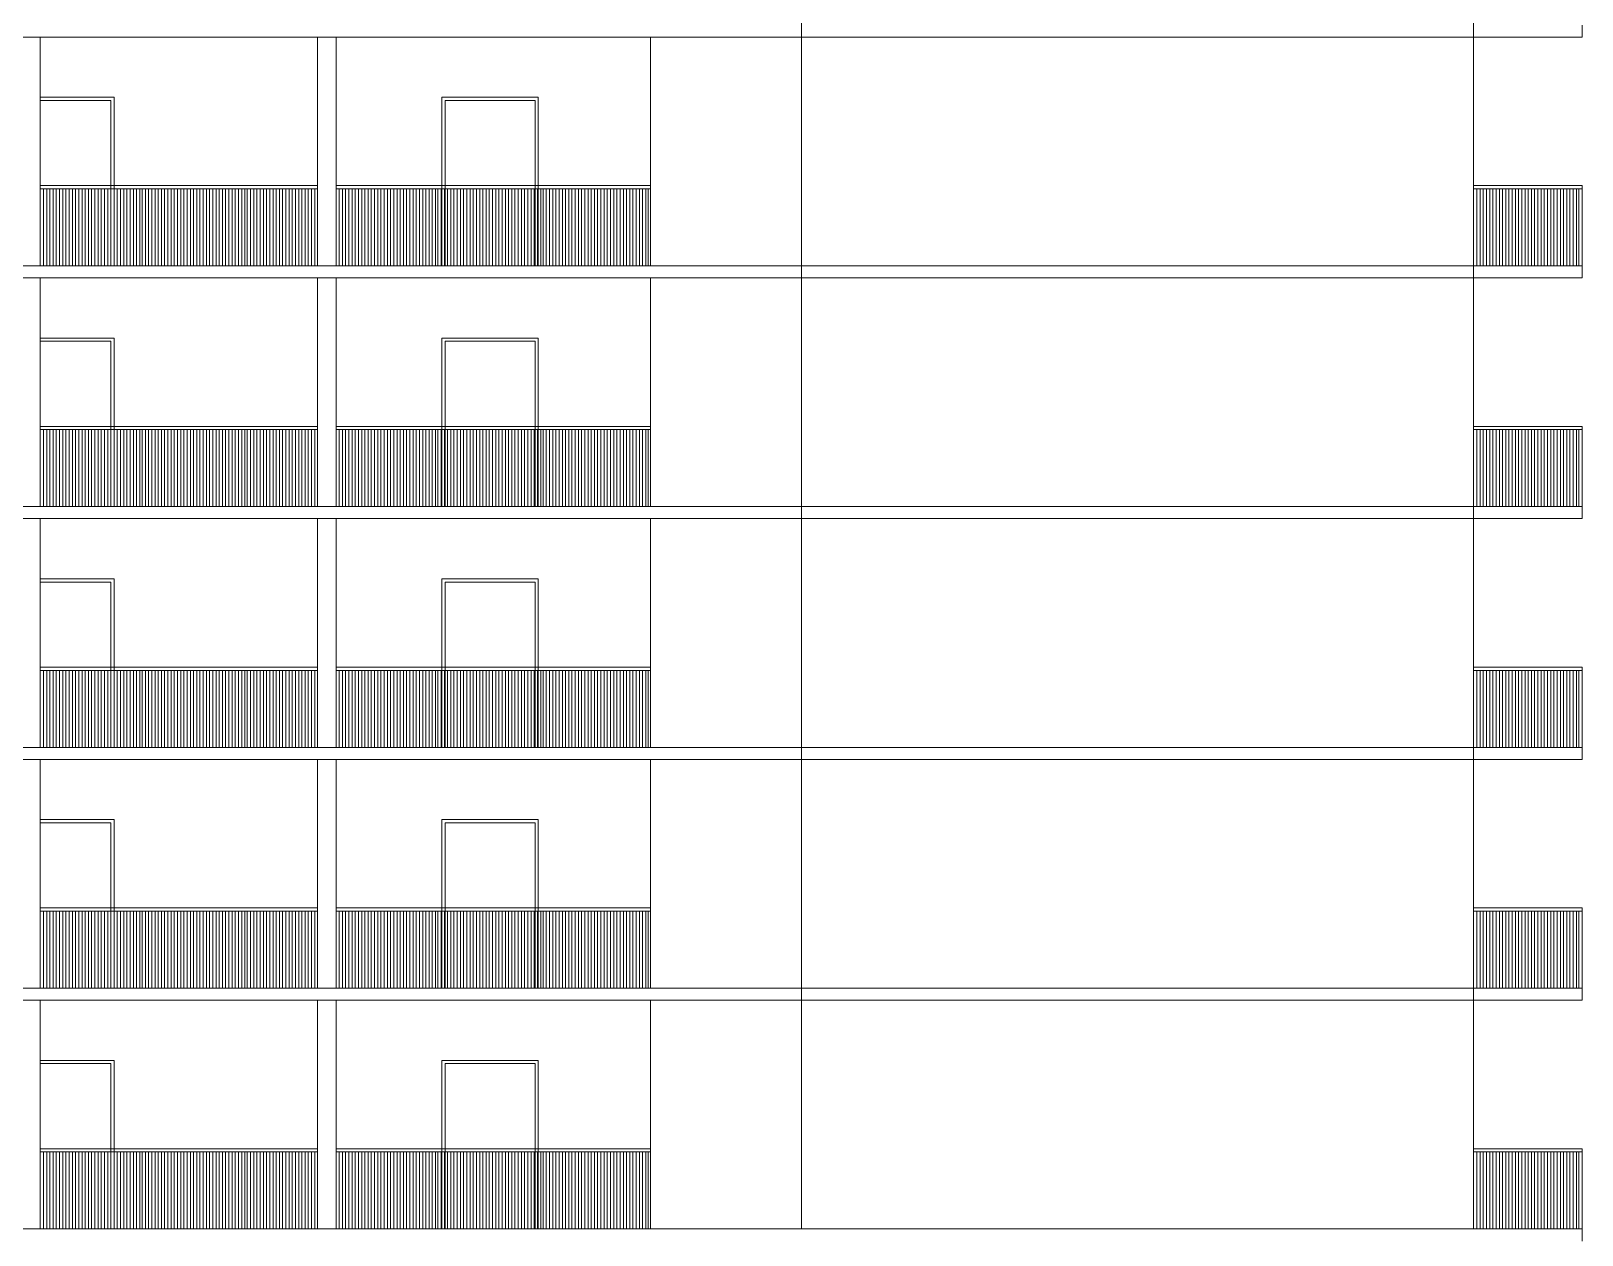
# Model space of a CAD drawing. Header units: inches. Extents: x 1090 to 1325, y 2 to 154.
# Drawn here: x 1113.91 to 1133.24, y 22.9 to 37.9 of the extents above; entities that cross this region are included whole.
import ezdxf

# ---------------------------------------------------------------- set-up
doc = ezdxf.new("R2010")
doc.units = ezdxf.units.IN
doc.header["$MEASUREMENT"] = 0
doc.layers.add('elev 1', color=252, linetype='Continuous', lineweight=9)

msp = doc.modelspace()

# ---------------------------------------------------------------- linework, layer by layer
at = {"layer": 'elev 1'}
for p, q in [((1123.513, 22.971), (1123.513, 62.971)), ((1131.888, 22.971), (1131.888, 62.971)), ((1114.028, 37.821), (1114.028, 34.971)), ((1117.483, 37.821), (1117.483, 34.971)), ((1117.713, 37.821), (1117.713, 34.971)), ((1121.633, 37.821), (1121.633, 34.971)), ((1114.028, 35.971), (1117.483, 35.971)), ((1117.713, 35.971), (1121.633, 35.971)), ((1114.028, 35.931), (1117.483, 35.931)), ((1114.028, 34.971), (1114.028, 35.931)), ((1114.068, 34.971), (1114.068, 35.931)), ((1114.108, 34.971), (1114.108, 35.931)), ((1114.148, 34.971), (1114.148, 35.931)), ((1114.188, 34.971), (1114.188, 35.931)), ((1114.228, 34.971), (1114.228, 35.931)), ((1114.268, 34.971), (1114.268, 35.931)), ((1114.308, 34.971), (1114.308, 35.931)), ((1114.348, 34.971), (1114.348, 35.931)), ((1114.388, 34.971), (1114.388, 35.931)), ((1114.428, 34.971), (1114.428, 35.931)), ((1114.468, 34.971), (1114.468, 35.931)), ((1114.508, 34.971), (1114.508, 35.931)), ((1114.548, 34.971), (1114.548, 35.931)), ((1114.588, 34.971), (1114.588, 35.931)), ((1114.628, 34.971), (1114.628, 35.931)), ((1114.668, 34.971), (1114.668, 35.931)), ((1114.708, 34.971), (1114.708, 35.931)), ((1114.748, 34.971), (1114.748, 35.931)), ((1114.788, 34.971), (1114.788, 35.931)), ((1114.828, 34.971), (1114.828, 35.931)), ((1114.868, 34.971), (1114.868, 35.931)), ((1114.908, 34.971), (1114.908, 35.931)), ((1114.948, 34.971), (1114.948, 35.931)), ((1114.988, 34.971), (1114.988, 35.931)), ((1115.028, 34.971), (1115.028, 35.931)), ((1115.068, 34.971), (1115.068, 35.931)), ((1115.108, 34.971), (1115.108, 35.931)), ((1115.148, 34.971), (1115.148, 35.931)), ((1115.188, 34.971), (1115.188, 35.931)), ((1115.228, 34.971), (1115.228, 35.931)), ((1115.268, 34.971), (1115.268, 35.931)), ((1115.298, 34.971), (1115.298, 35.931)), ((1115.338, 34.971), (1115.338, 35.931)), ((1115.378, 34.971), (1115.378, 35.931)), ((1115.418, 34.971), (1115.418, 35.931)), ((1115.458, 34.971), (1115.458, 35.931)), ((1115.498, 34.971), (1115.498, 35.931)), ((1115.538, 34.971), (1115.538, 35.931)), ((1115.578, 34.971), (1115.578, 35.931)), ((1115.618, 34.971), (1115.618, 35.931)), ((1115.658, 34.971), (1115.658, 35.931)), ((1115.698, 34.971), (1115.698, 35.931)), ((1115.738, 34.971), (1115.738, 35.931)), ((1115.778, 34.971), (1115.778, 35.931)), ((1115.818, 34.971), (1115.818, 35.931)), ((1115.858, 34.971), (1115.858, 35.931)), ((1115.898, 34.971), (1115.898, 35.931)), ((1115.938, 34.971), (1115.938, 35.931)), ((1115.978, 34.971), (1115.978, 35.931)), ((1116.018, 34.971), (1116.018, 35.931)), ((1116.058, 34.971), (1116.058, 35.931)), ((1116.098, 34.971), (1116.098, 35.931)), ((1116.138, 34.971), (1116.138, 35.931)), ((1116.178, 34.971), (1116.178, 35.931)), ((1116.218, 34.971), (1116.218, 35.931)), ((1116.258, 34.971), (1116.258, 35.931)), ((1116.298, 34.971), (1116.298, 35.931)), ((1116.338, 34.971), (1116.338, 35.931)), ((1116.378, 34.971), (1116.378, 35.931)), ((1116.418, 34.971), (1116.418, 35.931)), ((1116.458, 34.971), (1116.458, 35.931)), ((1116.498, 34.971), (1116.498, 35.931)), ((1116.538, 34.971), (1116.538, 35.931)), ((1116.578, 34.971), (1116.578, 35.931)), ((1116.608, 34.971), (1116.608, 35.931)), ((1116.648, 34.971), (1116.648, 35.931)), ((1116.688, 34.971), (1116.688, 35.931)), ((1116.728, 34.971), (1116.728, 35.931)), ((1116.768, 34.971), (1116.768, 35.931)), ((1116.808, 34.971), (1116.808, 35.931)), ((1116.848, 34.971), (1116.848, 35.931)), ((1116.888, 34.971), (1116.888, 35.931)), ((1116.928, 34.971), (1116.928, 35.931)), ((1116.968, 34.971), (1116.968, 35.931)), ((1117.008, 34.971), (1117.008, 35.931)), ((1117.048, 34.971), (1117.048, 35.931)), ((1117.088, 34.971), (1117.088, 35.931)), ((1117.128, 34.971), (1117.128, 35.931)), ((1117.168, 34.971), (1117.168, 35.931)), ((1117.208, 34.971), (1117.208, 35.931)), ((1117.248, 34.971), (1117.248, 35.931)), ((1117.288, 34.971), (1117.288, 35.931)), ((1117.328, 34.971), (1117.328, 35.931)), ((1117.368, 34.971), (1117.368, 35.931)), ((1117.408, 34.971), (1117.408, 35.931)), ((1117.448, 34.971), (1117.448, 35.931)), ((1117.713, 35.931), (1121.633, 35.931)), ((1117.713, 34.971), (1117.713, 35.931)), ((1117.753, 34.971), (1117.753, 35.931)), ((1117.793, 34.971), (1117.793, 35.931)), ((1117.833, 34.971), (1117.833, 35.931)), ((1117.873, 34.971), (1117.873, 35.931)), ((1117.913, 34.971), (1117.913, 35.931)), ((1117.953, 34.971), (1117.953, 35.931)), ((1117.993, 34.971), (1117.993, 35.931)), ((1118.033, 34.971), (1118.033, 35.931)), ((1118.073, 34.971), (1118.073, 35.931)), ((1118.113, 34.971), (1118.113, 35.931)), ((1118.153, 34.971), (1118.153, 35.931)), ((1118.193, 34.971), (1118.193, 35.931)), ((1118.233, 34.971), (1118.233, 35.931)), ((1118.273, 34.971), (1118.273, 35.931)), ((1118.313, 34.971), (1118.313, 35.931)), ((1118.353, 34.971), (1118.353, 35.931)), ((1118.393, 34.971), (1118.393, 35.931)), ((1118.433, 34.971), (1118.433, 35.931)), ((1118.473, 34.971), (1118.473, 35.931)), ((1118.513, 34.971), (1118.513, 35.931)), ((1118.553, 34.971), (1118.553, 35.931)), ((1118.593, 34.971), (1118.593, 35.931)), ((1118.633, 34.971), (1118.633, 35.931)), ((1118.673, 34.971), (1118.673, 35.931)), ((1118.713, 34.971), (1118.713, 35.931)), ((1118.753, 34.971), (1118.753, 35.931)), ((1118.793, 34.971), (1118.793, 35.931)), ((1118.833, 34.971), (1118.833, 35.931)), ((1118.873, 34.971), (1118.873, 35.931)), ((1118.913, 34.971), (1118.913, 35.931)), ((1118.953, 34.971), (1118.953, 35.931)), ((1118.983, 34.971), (1118.983, 35.931)), ((1119.023, 34.971), (1119.023, 35.931)), ((1119.063, 34.971), (1119.063, 35.931)), ((1119.103, 34.971), (1119.103, 35.931)), ((1119.143, 34.971), (1119.143, 35.931)), ((1119.183, 34.971), (1119.183, 35.931)), ((1119.223, 34.971), (1119.223, 35.931)), ((1119.263, 34.971), (1119.263, 35.931)), ((1119.303, 34.971), (1119.303, 35.931)), ((1119.343, 34.971), (1119.343, 35.931)), ((1119.383, 34.971), (1119.383, 35.931)), ((1119.423, 34.971), (1119.423, 35.931)), ((1119.463, 34.971), (1119.463, 35.931)), ((1119.503, 34.971), (1119.503, 35.931)), ((1119.543, 34.971), (1119.543, 35.931)), ((1119.583, 34.971), (1119.583, 35.931)), ((1119.623, 34.971), (1119.623, 35.931)), ((1119.663, 34.971), (1119.663, 35.931)), ((1119.703, 34.971), (1119.703, 35.931)), ((1119.743, 34.971), (1119.743, 35.931)), ((1119.783, 34.971), (1119.783, 35.931)), ((1119.823, 34.971), (1119.823, 35.931)), ((1119.863, 34.971), (1119.863, 35.931)), ((1119.903, 34.971), (1119.903, 35.931)), ((1119.943, 34.971), (1119.943, 35.931)), ((1119.983, 34.971), (1119.983, 35.931)), ((1120.023, 34.971), (1120.023, 35.931)), ((1120.063, 34.971), (1120.063, 35.931)), ((1120.103, 34.971), (1120.103, 35.931)), ((1120.143, 34.971), (1120.143, 35.931)), ((1120.183, 34.971), (1120.183, 35.931)), ((1120.223, 34.971), (1120.223, 35.931)), ((1120.263, 34.971), (1120.263, 35.931)), ((1120.293, 34.971), (1120.293, 35.931)), ((1120.333, 34.971), (1120.333, 35.931)), ((1120.373, 34.971), (1120.373, 35.931)), ((1120.413, 34.971), (1120.413, 35.931)), ((1120.453, 34.971), (1120.453, 35.931)), ((1120.493, 34.971), (1120.493, 35.931)), ((1120.533, 34.971), (1120.533, 35.931)), ((1120.573, 34.971), (1120.573, 35.931)), ((1120.613, 34.971), (1120.613, 35.931)), ((1120.653, 34.971), (1120.653, 35.931)), ((1120.693, 34.971), (1120.693, 35.931)), ((1120.733, 34.971), (1120.733, 35.931)), ((1120.773, 34.971), (1120.773, 35.931)), ((1120.813, 34.971), (1120.813, 35.931)), ((1120.853, 34.971), (1120.853, 35.931)), ((1120.893, 34.971), (1120.893, 35.931)), ((1120.933, 34.971), (1120.933, 35.931)), ((1120.973, 34.971), (1120.973, 35.931)), ((1121.013, 34.971), (1121.013, 35.931)), ((1121.053, 34.971), (1121.053, 35.931)), ((1121.093, 34.971), (1121.093, 35.931)), ((1121.133, 34.971), (1121.133, 35.931)), ((1121.173, 34.971), (1121.173, 35.931)), ((1121.213, 34.971), (1121.213, 35.931)), ((1121.253, 34.971), (1121.253, 35.931)), ((1121.293, 34.971), (1121.293, 35.931)), ((1121.333, 34.971), (1121.333, 35.931)), ((1121.373, 34.971), (1121.373, 35.931)), ((1121.413, 34.971), (1121.413, 35.931)), ((1121.453, 34.971), (1121.453, 35.931)), ((1121.493, 34.971), (1121.493, 35.931)), ((1121.533, 34.971), (1121.533, 35.931)), ((1121.573, 34.971), (1121.573, 35.931)), ((1121.603, 34.971), (1121.603, 35.931)), ((1133.238, 35.931), (1131.888, 35.931)), ((1131.928, 34.971), (1131.928, 35.931)), ((1131.968, 34.971), (1131.968, 35.931)), ((1132.008, 34.971), (1132.008, 35.931)), ((1132.048, 34.971), (1132.048, 35.931)), ((1132.088, 34.971), (1132.088, 35.931)), ((1132.128, 34.971), (1132.128, 35.931)), ((1132.168, 34.971), (1132.168, 35.931)), ((1132.208, 34.971), (1132.208, 35.931)), ((1132.248, 34.971), (1132.248, 35.931)), ((1132.288, 34.971), (1132.288, 35.931)), ((1132.328, 34.971), (1132.328, 35.931)), ((1132.368, 34.971), (1132.368, 35.931)), ((1132.408, 34.971), (1132.408, 35.931)), ((1132.448, 34.971), (1132.448, 35.931)), ((1132.488, 34.971), (1132.488, 35.931)), ((1132.528, 34.971), (1132.528, 35.931)), ((1132.568, 34.971), (1132.568, 35.931)), ((1132.608, 34.971), (1132.608, 35.931)), ((1132.648, 34.971), (1132.648, 35.931)), ((1132.688, 34.971), (1132.688, 35.931)), ((1132.728, 34.971), (1132.728, 35.931)), ((1132.768, 34.971), (1132.768, 35.931)), ((1132.808, 34.971), (1132.808, 35.931)), ((1132.848, 34.971), (1132.848, 35.931)), ((1132.888, 34.971), (1132.888, 35.931)), ((1132.928, 34.971), (1132.928, 35.931)), ((1132.968, 34.971), (1132.968, 35.931)), ((1133.008, 34.971), (1133.008, 35.931)), ((1133.048, 34.971), (1133.048, 35.931)), ((1133.088, 34.971), (1133.088, 35.931)), ((1133.128, 34.971), (1133.128, 35.931)), ((1133.168, 34.971), (1133.168, 35.931)), ((1133.198, 34.971), (1133.198, 35.931)), ((1099.853, 34.971), (1133.238, 34.971)), ((1114.028, 34.821), (1114.028, 31.971)), ((1117.483, 34.821), (1117.483, 31.971)), ((1117.713, 34.821), (1117.713, 31.971)), ((1121.633, 34.821), (1121.633, 31.971)), ((1114.028, 32.971), (1117.483, 32.971)), ((1114.028, 32.931), (1117.483, 32.931)), ((1114.028, 31.971), (1114.028, 32.931)), ((1114.068, 31.971), (1114.068, 32.931)), ((1114.108, 31.971), (1114.108, 32.931)), ((1114.148, 31.971), (1114.148, 32.931)), ((1114.188, 31.971), (1114.188, 32.931)), ((1114.228, 31.971), (1114.228, 32.931)), ((1114.268, 31.971), (1114.268, 32.931)), ((1114.308, 31.971), (1114.308, 32.931)), ((1114.348, 31.971), (1114.348, 32.931)), ((1114.388, 31.971), (1114.388, 32.931)), ((1114.428, 31.971), (1114.428, 32.931)), ((1114.468, 31.971), (1114.468, 32.931)), ((1114.508, 31.971), (1114.508, 32.931)), ((1114.548, 31.971), (1114.548, 32.931)), ((1114.588, 31.971), (1114.588, 32.931)), ((1114.628, 31.971), (1114.628, 32.931)), ((1114.668, 31.971), (1114.668, 32.931)), ((1114.708, 31.971), (1114.708, 32.931)), ((1114.748, 31.971), (1114.748, 32.931)), ((1114.788, 31.971), (1114.788, 32.931)), ((1114.828, 31.971), (1114.828, 32.931)), ((1114.868, 31.971), (1114.868, 32.931)), ((1114.908, 31.971), (1114.908, 32.931)), ((1114.948, 31.971), (1114.948, 32.931)), ((1114.988, 31.971), (1114.988, 32.931)), ((1115.028, 31.971), (1115.028, 32.931)), ((1115.068, 31.971), (1115.068, 32.931)), ((1115.108, 31.971), (1115.108, 32.931)), ((1115.148, 31.971), (1115.148, 32.931)), ((1115.188, 31.971), (1115.188, 32.931)), ((1115.228, 31.971), (1115.228, 32.931)), ((1115.268, 31.971), (1115.268, 32.931)), ((1115.298, 31.971), (1115.298, 32.931)), ((1115.338, 31.971), (1115.338, 32.931)), ((1115.378, 31.971), (1115.378, 32.931)), ((1115.418, 31.971), (1115.418, 32.931)), ((1115.458, 31.971), (1115.458, 32.931)), ((1115.498, 31.971), (1115.498, 32.931)), ((1115.538, 31.971), (1115.538, 32.931)), ((1115.578, 31.971), (1115.578, 32.931)), ((1115.618, 31.971), (1115.618, 32.931)), ((1115.658, 31.971), (1115.658, 32.931)), ((1115.698, 31.971), (1115.698, 32.931)), ((1115.738, 31.971), (1115.738, 32.931)), ((1115.778, 31.971), (1115.778, 32.931)), ((1115.818, 31.971), (1115.818, 32.931)), ((1115.858, 31.971), (1115.858, 32.931)), ((1115.898, 31.971), (1115.898, 32.931)), ((1115.938, 31.971), (1115.938, 32.931)), ((1115.978, 31.971), (1115.978, 32.931)), ((1116.018, 31.971), (1116.018, 32.931)), ((1116.058, 31.971), (1116.058, 32.931)), ((1116.098, 31.971), (1116.098, 32.931)), ((1116.138, 31.971), (1116.138, 32.931)), ((1116.178, 31.971), (1116.178, 32.931)), ((1116.218, 31.971), (1116.218, 32.931)), ((1116.258, 31.971), (1116.258, 32.931)), ((1116.298, 31.971), (1116.298, 32.931)), ((1116.338, 31.971), (1116.338, 32.931)), ((1116.378, 31.971), (1116.378, 32.931)), ((1116.418, 31.971), (1116.418, 32.931)), ((1116.458, 31.971), (1116.458, 32.931)), ((1116.498, 31.971), (1116.498, 32.931)), ((1116.538, 31.971), (1116.538, 32.931)), ((1116.578, 31.971), (1116.578, 32.931)), ((1116.608, 31.971), (1116.608, 32.931)), ((1116.648, 31.971), (1116.648, 32.931)), ((1116.688, 31.971), (1116.688, 32.931)), ((1116.728, 31.971), (1116.728, 32.931)), ((1116.768, 31.971), (1116.768, 32.931)), ((1116.808, 31.971), (1116.808, 32.931)), ((1116.848, 31.971), (1116.848, 32.931)), ((1116.888, 31.971), (1116.888, 32.931)), ((1116.928, 31.971), (1116.928, 32.931)), ((1116.968, 31.971), (1116.968, 32.931)), ((1117.008, 31.971), (1117.008, 32.931)), ((1117.048, 31.971), (1117.048, 32.931)), ((1117.088, 31.971), (1117.088, 32.931)), ((1117.128, 31.971), (1117.128, 32.931)), ((1117.168, 31.971), (1117.168, 32.931)), ((1117.208, 31.971), (1117.208, 32.931)), ((1117.248, 31.971), (1117.248, 32.931)), ((1117.288, 31.971), (1117.288, 32.931)), ((1117.328, 31.971), (1117.328, 32.931)), ((1117.368, 31.971), (1117.368, 32.931)), ((1117.408, 31.971), (1117.408, 32.931)), ((1117.448, 31.971), (1117.448, 32.931)), ((1117.713, 32.971), (1121.633, 32.971)), ((1117.713, 32.931), (1121.633, 32.931)), ((1117.713, 31.971), (1117.713, 32.931)), ((1117.753, 31.971), (1117.753, 32.931)), ((1117.793, 31.971), (1117.793, 32.931)), ((1117.833, 31.971), (1117.833, 32.931)), ((1117.873, 31.971), (1117.873, 32.931)), ((1117.913, 31.971), (1117.913, 32.931)), ((1117.953, 31.971), (1117.953, 32.931)), ((1117.993, 31.971), (1117.993, 32.931)), ((1118.033, 31.971), (1118.033, 32.931)), ((1118.073, 31.971), (1118.073, 32.931)), ((1118.113, 31.971), (1118.113, 32.931)), ((1118.153, 31.971), (1118.153, 32.931)), ((1118.193, 31.971), (1118.193, 32.931)), ((1118.233, 31.971), (1118.233, 32.931)), ((1118.273, 31.971), (1118.273, 32.931)), ((1118.313, 31.971), (1118.313, 32.931)), ((1118.353, 31.971), (1118.353, 32.931)), ((1118.393, 31.971), (1118.393, 32.931)), ((1118.433, 31.971), (1118.433, 32.931)), ((1118.473, 31.971), (1118.473, 32.931)), ((1118.513, 31.971), (1118.513, 32.931)), ((1118.553, 31.971), (1118.553, 32.931)), ((1118.593, 31.971), (1118.593, 32.931)), ((1118.633, 31.971), (1118.633, 32.931)), ((1118.673, 31.971), (1118.673, 32.931)), ((1118.713, 31.971), (1118.713, 32.931)), ((1118.753, 31.971), (1118.753, 32.931)), ((1118.793, 31.971), (1118.793, 32.931)), ((1118.833, 31.971), (1118.833, 32.931)), ((1118.873, 31.971), (1118.873, 32.931)), ((1118.913, 31.971), (1118.913, 32.931)), ((1118.953, 31.971), (1118.953, 32.931)), ((1118.983, 31.971), (1118.983, 32.931)), ((1119.023, 31.971), (1119.023, 32.931)), ((1119.063, 31.971), (1119.063, 32.931)), ((1119.103, 31.971), (1119.103, 32.931)), ((1119.143, 31.971), (1119.143, 32.931)), ((1119.183, 31.971), (1119.183, 32.931)), ((1119.223, 31.971), (1119.223, 32.931)), ((1119.263, 31.971), (1119.263, 32.931)), ((1119.303, 31.971), (1119.303, 32.931)), ((1119.343, 31.971), (1119.343, 32.931)), ((1119.383, 31.971), (1119.383, 32.931)), ((1119.423, 31.971), (1119.423, 32.931)), ((1119.463, 31.971), (1119.463, 32.931)), ((1119.503, 31.971), (1119.503, 32.931)), ((1119.543, 31.971), (1119.543, 32.931)), ((1119.583, 31.971), (1119.583, 32.931)), ((1119.623, 31.971), (1119.623, 32.931)), ((1119.663, 31.971), (1119.663, 32.931)), ((1119.703, 31.971), (1119.703, 32.931)), ((1119.743, 31.971), (1119.743, 32.931)), ((1119.783, 31.971), (1119.783, 32.931)), ((1119.823, 31.971), (1119.823, 32.931)), ((1119.863, 31.971), (1119.863, 32.931)), ((1119.903, 31.971), (1119.903, 32.931)), ((1119.943, 31.971), (1119.943, 32.931)), ((1119.983, 31.971), (1119.983, 32.931)), ((1120.023, 31.971), (1120.023, 32.931)), ((1120.063, 31.971), (1120.063, 32.931)), ((1120.103, 31.971), (1120.103, 32.931)), ((1120.143, 31.971), (1120.143, 32.931)), ((1120.183, 31.971), (1120.183, 32.931)), ((1120.223, 31.971), (1120.223, 32.931)), ((1120.263, 31.971), (1120.263, 32.931)), ((1120.293, 31.971), (1120.293, 32.931)), ((1120.333, 31.971), (1120.333, 32.931)), ((1120.373, 31.971), (1120.373, 32.931)), ((1120.413, 31.971), (1120.413, 32.931)), ((1120.453, 31.971), (1120.453, 32.931)), ((1120.493, 31.971), (1120.493, 32.931)), ((1120.533, 31.971), (1120.533, 32.931)), ((1120.573, 31.971), (1120.573, 32.931)), ((1120.613, 31.971), (1120.613, 32.931)), ((1120.653, 31.971), (1120.653, 32.931)), ((1120.693, 31.971), (1120.693, 32.931)), ((1120.733, 31.971), (1120.733, 32.931)), ((1120.773, 31.971), (1120.773, 32.931)), ((1120.813, 31.971), (1120.813, 32.931)), ((1120.853, 31.971), (1120.853, 32.931)), ((1120.893, 31.971), (1120.893, 32.931)), ((1120.933, 31.971), (1120.933, 32.931)), ((1120.973, 31.971), (1120.973, 32.931)), ((1121.013, 31.971), (1121.013, 32.931)), ((1121.053, 31.971), (1121.053, 32.931)), ((1121.093, 31.971), (1121.093, 32.931)), ((1121.133, 31.971), (1121.133, 32.931)), ((1121.173, 31.971), (1121.173, 32.931)), ((1121.213, 31.971), (1121.213, 32.931)), ((1121.253, 31.971), (1121.253, 32.931)), ((1121.293, 31.971), (1121.293, 32.931)), ((1121.333, 31.971), (1121.333, 32.931)), ((1121.373, 31.971), (1121.373, 32.931)), ((1121.413, 31.971), (1121.413, 32.931)), ((1121.453, 31.971), (1121.453, 32.931)), ((1121.493, 31.971), (1121.493, 32.931)), ((1121.533, 31.971), (1121.533, 32.931)), ((1121.573, 31.971), (1121.573, 32.931)), ((1121.603, 31.971), (1121.603, 32.931)), ((1133.238, 32.931), (1131.888, 32.931)), ((1131.928, 31.971), (1131.928, 32.931)), ((1131.968, 31.971), (1131.968, 32.931)), ((1132.008, 31.971), (1132.008, 32.931)), ((1132.048, 31.971), (1132.048, 32.931)), ((1132.088, 31.971), (1132.088, 32.931)), ((1132.128, 31.971), (1132.128, 32.931)), ((1132.168, 31.971), (1132.168, 32.931)), ((1132.208, 31.971), (1132.208, 32.931)), ((1132.248, 31.971), (1132.248, 32.931)), ((1132.288, 31.971), (1132.288, 32.931)), ((1132.328, 31.971), (1132.328, 32.931)), ((1132.368, 31.971), (1132.368, 32.931)), ((1132.408, 31.971), (1132.408, 32.931)), ((1132.448, 31.971), (1132.448, 32.931)), ((1132.488, 31.971), (1132.488, 32.931)), ((1132.528, 31.971), (1132.528, 32.931)), ((1132.568, 31.971), (1132.568, 32.931)), ((1132.608, 31.971), (1132.608, 32.931)), ((1132.648, 31.971), (1132.648, 32.931)), ((1132.688, 31.971), (1132.688, 32.931)), ((1132.728, 31.971), (1132.728, 32.931)), ((1132.768, 31.971), (1132.768, 32.931)), ((1132.808, 31.971), (1132.808, 32.931)), ((1132.848, 31.971), (1132.848, 32.931)), ((1132.888, 31.971), (1132.888, 32.931)), ((1132.928, 31.971), (1132.928, 32.931)), ((1132.968, 31.971), (1132.968, 32.931)), ((1133.008, 31.971), (1133.008, 32.931)), ((1133.048, 31.971), (1133.048, 32.931)), ((1133.088, 31.971), (1133.088, 32.931)), ((1133.128, 31.971), (1133.128, 32.931)), ((1133.168, 31.971), (1133.168, 32.931)), ((1133.198, 31.971), (1133.198, 32.931)), ((1099.853, 31.971), (1133.238, 31.971)), ((1114.028, 31.821), (1114.028, 28.971)), ((1117.483, 31.821), (1117.483, 28.971)), ((1117.713, 31.821), (1117.713, 28.971)), ((1121.633, 31.821), (1121.633, 28.971)), ((1114.028, 29.971), (1117.483, 29.971)), ((1117.713, 29.971), (1121.633, 29.971)), ((1114.028, 29.931), (1117.483, 29.931)), ((1114.028, 28.971), (1114.028, 29.931)), ((1114.068, 28.971), (1114.068, 29.931)), ((1114.108, 28.971), (1114.108, 29.931)), ((1114.148, 28.971), (1114.148, 29.931)), ((1114.188, 28.971), (1114.188, 29.931)), ((1114.228, 28.971), (1114.228, 29.931)), ((1114.268, 28.971), (1114.268, 29.931)), ((1114.308, 28.971), (1114.308, 29.931)), ((1114.348, 28.971), (1114.348, 29.931)), ((1114.388, 28.971), (1114.388, 29.931)), ((1114.428, 28.971), (1114.428, 29.931)), ((1114.468, 28.971), (1114.468, 29.931)), ((1114.508, 28.971), (1114.508, 29.931)), ((1114.548, 28.971), (1114.548, 29.931)), ((1114.588, 28.971), (1114.588, 29.931)), ((1114.628, 28.971), (1114.628, 29.931)), ((1114.668, 28.971), (1114.668, 29.931)), ((1114.708, 28.971), (1114.708, 29.931)), ((1114.748, 28.971), (1114.748, 29.931)), ((1114.788, 28.971), (1114.788, 29.931)), ((1114.828, 28.971), (1114.828, 29.931)), ((1114.868, 28.971), (1114.868, 29.931)), ((1114.908, 28.971), (1114.908, 29.931)), ((1114.948, 28.971), (1114.948, 29.931)), ((1114.988, 28.971), (1114.988, 29.931)), ((1115.028, 28.971), (1115.028, 29.931)), ((1115.068, 28.971), (1115.068, 29.931)), ((1115.108, 28.971), (1115.108, 29.931)), ((1115.148, 28.971), (1115.148, 29.931)), ((1115.188, 28.971), (1115.188, 29.931)), ((1115.228, 28.971), (1115.228, 29.931)), ((1115.268, 28.971), (1115.268, 29.931)), ((1115.298, 28.971), (1115.298, 29.931)), ((1115.338, 28.971), (1115.338, 29.931)), ((1115.378, 28.971), (1115.378, 29.931)), ((1115.418, 28.971), (1115.418, 29.931)), ((1115.458, 28.971), (1115.458, 29.931)), ((1115.498, 28.971), (1115.498, 29.931)), ((1115.538, 28.971), (1115.538, 29.931)), ((1115.578, 28.971), (1115.578, 29.931)), ((1115.618, 28.971), (1115.618, 29.931)), ((1115.658, 28.971), (1115.658, 29.931)), ((1115.698, 28.971), (1115.698, 29.931)), ((1115.738, 28.971), (1115.738, 29.931)), ((1115.778, 28.971), (1115.778, 29.931)), ((1115.818, 28.971), (1115.818, 29.931)), ((1115.858, 28.971), (1115.858, 29.931)), ((1115.898, 28.971), (1115.898, 29.931)), ((1115.938, 28.971), (1115.938, 29.931)), ((1115.978, 28.971), (1115.978, 29.931)), ((1116.018, 28.971), (1116.018, 29.931)), ((1116.058, 28.971), (1116.058, 29.931)), ((1116.098, 28.971), (1116.098, 29.931)), ((1116.138, 28.971), (1116.138, 29.931)), ((1116.178, 28.971), (1116.178, 29.931)), ((1116.218, 28.971), (1116.218, 29.931)), ((1116.258, 28.971), (1116.258, 29.931)), ((1116.298, 28.971), (1116.298, 29.931)), ((1116.338, 28.971), (1116.338, 29.931)), ((1116.378, 28.971), (1116.378, 29.931)), ((1116.418, 28.971), (1116.418, 29.931)), ((1116.458, 28.971), (1116.458, 29.931)), ((1116.498, 28.971), (1116.498, 29.931)), ((1116.538, 28.971), (1116.538, 29.931)), ((1116.578, 28.971), (1116.578, 29.931)), ((1116.608, 28.971), (1116.608, 29.931)), ((1116.648, 28.971), (1116.648, 29.931)), ((1116.688, 28.971), (1116.688, 29.931)), ((1116.728, 28.971), (1116.728, 29.931)), ((1116.768, 28.971), (1116.768, 29.931)), ((1116.808, 28.971), (1116.808, 29.931)), ((1116.848, 28.971), (1116.848, 29.931)), ((1116.888, 28.971), (1116.888, 29.931)), ((1116.928, 28.971), (1116.928, 29.931)), ((1116.968, 28.971), (1116.968, 29.931)), ((1117.008, 28.971), (1117.008, 29.931)), ((1117.048, 28.971), (1117.048, 29.931)), ((1117.088, 28.971), (1117.088, 29.931)), ((1117.128, 28.971), (1117.128, 29.931)), ((1117.168, 28.971), (1117.168, 29.931)), ((1117.208, 28.971), (1117.208, 29.931)), ((1117.248, 28.971), (1117.248, 29.931)), ((1117.288, 28.971), (1117.288, 29.931)), ((1117.328, 28.971), (1117.328, 29.931)), ((1117.368, 28.971), (1117.368, 29.931)), ((1117.408, 28.971), (1117.408, 29.931)), ((1117.448, 28.971), (1117.448, 29.931)), ((1117.713, 29.931), (1121.633, 29.931)), ((1117.713, 28.971), (1117.713, 29.931)), ((1117.753, 28.971), (1117.753, 29.931)), ((1117.793, 28.971), (1117.793, 29.931)), ((1117.833, 28.971), (1117.833, 29.931)), ((1117.873, 28.971), (1117.873, 29.931)), ((1117.913, 28.971), (1117.913, 29.931)), ((1117.953, 28.971), (1117.953, 29.931)), ((1117.993, 28.971), (1117.993, 29.931)), ((1118.033, 28.971), (1118.033, 29.931)), ((1118.073, 28.971), (1118.073, 29.931)), ((1118.113, 28.971), (1118.113, 29.931)), ((1118.153, 28.971), (1118.153, 29.931)), ((1118.193, 28.971), (1118.193, 29.931)), ((1118.233, 28.971), (1118.233, 29.931)), ((1118.273, 28.971), (1118.273, 29.931)), ((1118.313, 28.971), (1118.313, 29.931)), ((1118.353, 28.971), (1118.353, 29.931)), ((1118.393, 28.971), (1118.393, 29.931)), ((1118.433, 28.971), (1118.433, 29.931)), ((1118.473, 28.971), (1118.473, 29.931)), ((1118.513, 28.971), (1118.513, 29.931)), ((1118.553, 28.971), (1118.553, 29.931)), ((1118.593, 28.971), (1118.593, 29.931)), ((1118.633, 28.971), (1118.633, 29.931)), ((1118.673, 28.971), (1118.673, 29.931)), ((1118.713, 28.971), (1118.713, 29.931)), ((1118.753, 28.971), (1118.753, 29.931)), ((1118.793, 28.971), (1118.793, 29.931)), ((1118.833, 28.971), (1118.833, 29.931)), ((1118.873, 28.971), (1118.873, 29.931)), ((1118.913, 28.971), (1118.913, 29.931)), ((1118.953, 28.971), (1118.953, 29.931)), ((1118.983, 28.971), (1118.983, 29.931)), ((1119.023, 28.971), (1119.023, 29.931)), ((1119.063, 28.971), (1119.063, 29.931)), ((1119.103, 28.971), (1119.103, 29.931)), ((1119.143, 28.971), (1119.143, 29.931)), ((1119.183, 28.971), (1119.183, 29.931)), ((1119.223, 28.971), (1119.223, 29.931)), ((1119.263, 28.971), (1119.263, 29.931)), ((1119.303, 28.971), (1119.303, 29.931)), ((1119.343, 28.971), (1119.343, 29.931)), ((1119.383, 28.971), (1119.383, 29.931)), ((1119.423, 28.971), (1119.423, 29.931)), ((1119.463, 28.971), (1119.463, 29.931)), ((1119.503, 28.971), (1119.503, 29.931)), ((1119.543, 28.971), (1119.543, 29.931)), ((1119.583, 28.971), (1119.583, 29.931)), ((1119.623, 28.971), (1119.623, 29.931)), ((1119.663, 28.971), (1119.663, 29.931)), ((1119.703, 28.971), (1119.703, 29.931)), ((1119.743, 28.971), (1119.743, 29.931)), ((1119.783, 28.971), (1119.783, 29.931)), ((1119.823, 28.971), (1119.823, 29.931)), ((1119.863, 28.971), (1119.863, 29.931)), ((1119.903, 28.971), (1119.903, 29.931)), ((1119.943, 28.971), (1119.943, 29.931)), ((1119.983, 28.971), (1119.983, 29.931)), ((1120.023, 28.971), (1120.023, 29.931)), ((1120.063, 28.971), (1120.063, 29.931)), ((1120.103, 28.971), (1120.103, 29.931)), ((1120.143, 28.971), (1120.143, 29.931)), ((1120.183, 28.971), (1120.183, 29.931)), ((1120.223, 28.971), (1120.223, 29.931)), ((1120.263, 28.971), (1120.263, 29.931)), ((1120.293, 28.971), (1120.293, 29.931)), ((1120.333, 28.971), (1120.333, 29.931)), ((1120.373, 28.971), (1120.373, 29.931)), ((1120.413, 28.971), (1120.413, 29.931)), ((1120.453, 28.971), (1120.453, 29.931)), ((1120.493, 28.971), (1120.493, 29.931)), ((1120.533, 28.971), (1120.533, 29.931)), ((1120.573, 28.971), (1120.573, 29.931)), ((1120.613, 28.971), (1120.613, 29.931)), ((1120.653, 28.971), (1120.653, 29.931)), ((1120.693, 28.971), (1120.693, 29.931)), ((1120.733, 28.971), (1120.733, 29.931)), ((1120.773, 28.971), (1120.773, 29.931)), ((1120.813, 28.971), (1120.813, 29.931)), ((1120.853, 28.971), (1120.853, 29.931)), ((1120.893, 28.971), (1120.893, 29.931)), ((1120.933, 28.971), (1120.933, 29.931)), ((1120.973, 28.971), (1120.973, 29.931)), ((1121.013, 28.971), (1121.013, 29.931)), ((1121.053, 28.971), (1121.053, 29.931)), ((1121.093, 28.971), (1121.093, 29.931)), ((1121.133, 28.971), (1121.133, 29.931)), ((1121.173, 28.971), (1121.173, 29.931)), ((1121.213, 28.971), (1121.213, 29.931)), ((1121.253, 28.971), (1121.253, 29.931)), ((1121.293, 28.971), (1121.293, 29.931)), ((1121.333, 28.971), (1121.333, 29.931)), ((1121.373, 28.971), (1121.373, 29.931)), ((1121.413, 28.971), (1121.413, 29.931)), ((1121.453, 28.971), (1121.453, 29.931)), ((1121.493, 28.971), (1121.493, 29.931)), ((1121.533, 28.971), (1121.533, 29.931)), ((1121.573, 28.971), (1121.573, 29.931)), ((1121.603, 28.971), (1121.603, 29.931)), ((1133.238, 29.931), (1131.888, 29.931)), ((1131.928, 28.971), (1131.928, 29.931)), ((1131.968, 28.971), (1131.968, 29.931)), ((1132.008, 28.971), (1132.008, 29.931)), ((1132.048, 28.971), (1132.048, 29.931)), ((1132.088, 28.971), (1132.088, 29.931)), ((1132.128, 28.971), (1132.128, 29.931)), ((1132.168, 28.971), (1132.168, 29.931)), ((1132.208, 28.971), (1132.208, 29.931)), ((1132.248, 28.971), (1132.248, 29.931)), ((1132.288, 28.971), (1132.288, 29.931)), ((1132.328, 28.971), (1132.328, 29.931)), ((1132.368, 28.971), (1132.368, 29.931)), ((1132.408, 28.971), (1132.408, 29.931)), ((1132.448, 28.971), (1132.448, 29.931)), ((1132.488, 28.971), (1132.488, 29.931)), ((1132.528, 28.971), (1132.528, 29.931)), ((1132.568, 28.971), (1132.568, 29.931)), ((1132.608, 28.971), (1132.608, 29.931)), ((1132.648, 28.971), (1132.648, 29.931)), ((1132.688, 28.971), (1132.688, 29.931)), ((1132.728, 28.971), (1132.728, 29.931)), ((1132.768, 28.971), (1132.768, 29.931)), ((1132.808, 28.971), (1132.808, 29.931)), ((1132.848, 28.971), (1132.848, 29.931)), ((1132.888, 28.971), (1132.888, 29.931)), ((1132.928, 28.971), (1132.928, 29.931)), ((1132.968, 28.971), (1132.968, 29.931)), ((1133.008, 28.971), (1133.008, 29.931)), ((1133.048, 28.971), (1133.048, 29.931)), ((1133.088, 28.971), (1133.088, 29.931)), ((1133.128, 28.971), (1133.128, 29.931)), ((1133.168, 28.971), (1133.168, 29.931)), ((1133.198, 28.971), (1133.198, 29.931)), ((1099.853, 28.971), (1133.238, 28.971)), ((1114.028, 28.821), (1114.028, 25.971)), ((1117.483, 28.821), (1117.483, 25.971)), ((1117.713, 28.821), (1117.713, 25.971)), ((1121.633, 28.821), (1121.633, 25.971)), ((1114.028, 26.971), (1117.483, 26.971)), ((1114.028, 26.931), (1117.483, 26.931)), ((1114.028, 25.971), (1114.028, 26.931)), ((1114.068, 25.971), (1114.068, 26.931)), ((1114.108, 25.971), (1114.108, 26.931)), ((1114.148, 25.971), (1114.148, 26.931)), ((1114.188, 25.971), (1114.188, 26.931)), ((1114.228, 25.971), (1114.228, 26.931)), ((1114.268, 25.971), (1114.268, 26.931)), ((1114.308, 25.971), (1114.308, 26.931)), ((1114.348, 25.971), (1114.348, 26.931)), ((1114.388, 25.971), (1114.388, 26.931)), ((1114.428, 25.971), (1114.428, 26.931)), ((1114.468, 25.971), (1114.468, 26.931)), ((1114.508, 25.971), (1114.508, 26.931)), ((1114.548, 25.971), (1114.548, 26.931)), ((1114.588, 25.971), (1114.588, 26.931)), ((1114.628, 25.971), (1114.628, 26.931)), ((1114.668, 25.971), (1114.668, 26.931)), ((1114.708, 25.971), (1114.708, 26.931)), ((1114.748, 25.971), (1114.748, 26.931)), ((1114.788, 25.971), (1114.788, 26.931)), ((1114.828, 25.971), (1114.828, 26.931)), ((1114.868, 25.971), (1114.868, 26.931)), ((1114.908, 25.971), (1114.908, 26.931)), ((1114.948, 25.971), (1114.948, 26.931)), ((1114.988, 25.971), (1114.988, 26.931)), ((1115.028, 25.971), (1115.028, 26.931)), ((1115.068, 25.971), (1115.068, 26.931)), ((1115.108, 25.971), (1115.108, 26.931)), ((1115.148, 25.971), (1115.148, 26.931)), ((1115.188, 25.971), (1115.188, 26.931)), ((1115.228, 25.971), (1115.228, 26.931)), ((1115.268, 25.971), (1115.268, 26.931)), ((1115.298, 25.971), (1115.298, 26.931)), ((1115.338, 25.971), (1115.338, 26.931)), ((1115.378, 25.971), (1115.378, 26.931)), ((1115.418, 25.971), (1115.418, 26.931)), ((1115.458, 25.971), (1115.458, 26.931)), ((1115.498, 25.971), (1115.498, 26.931)), ((1115.538, 25.971), (1115.538, 26.931)), ((1115.578, 25.971), (1115.578, 26.931)), ((1115.618, 25.971), (1115.618, 26.931)), ((1115.658, 25.971), (1115.658, 26.931)), ((1115.698, 25.971), (1115.698, 26.931)), ((1115.738, 25.971), (1115.738, 26.931)), ((1115.778, 25.971), (1115.778, 26.931)), ((1115.818, 25.971), (1115.818, 26.931)), ((1115.858, 25.971), (1115.858, 26.931)), ((1115.898, 25.971), (1115.898, 26.931)), ((1115.938, 25.971), (1115.938, 26.931)), ((1115.978, 25.971), (1115.978, 26.931)), ((1116.018, 25.971), (1116.018, 26.931)), ((1116.058, 25.971), (1116.058, 26.931)), ((1116.098, 25.971), (1116.098, 26.931)), ((1116.138, 25.971), (1116.138, 26.931)), ((1116.178, 25.971), (1116.178, 26.931)), ((1116.218, 25.971), (1116.218, 26.931)), ((1116.258, 25.971), (1116.258, 26.931)), ((1116.298, 25.971), (1116.298, 26.931)), ((1116.338, 25.971), (1116.338, 26.931)), ((1116.378, 25.971), (1116.378, 26.931)), ((1116.418, 25.971), (1116.418, 26.931)), ((1116.458, 25.971), (1116.458, 26.931)), ((1116.498, 25.971), (1116.498, 26.931)), ((1116.538, 25.971), (1116.538, 26.931)), ((1116.578, 25.971), (1116.578, 26.931)), ((1116.608, 25.971), (1116.608, 26.931)), ((1116.648, 25.971), (1116.648, 26.931)), ((1116.688, 25.971), (1116.688, 26.931)), ((1116.728, 25.971), (1116.728, 26.931)), ((1116.768, 25.971), (1116.768, 26.931)), ((1116.808, 25.971), (1116.808, 26.931)), ((1116.848, 25.971), (1116.848, 26.931)), ((1116.888, 25.971), (1116.888, 26.931)), ((1116.928, 25.971), (1116.928, 26.931)), ((1116.968, 25.971), (1116.968, 26.931)), ((1117.008, 25.971), (1117.008, 26.931)), ((1117.048, 25.971), (1117.048, 26.931)), ((1117.088, 25.971), (1117.088, 26.931)), ((1117.128, 25.971), (1117.128, 26.931)), ((1117.168, 25.971), (1117.168, 26.931)), ((1117.208, 25.971), (1117.208, 26.931)), ((1117.248, 25.971), (1117.248, 26.931)), ((1117.288, 25.971), (1117.288, 26.931)), ((1117.328, 25.971), (1117.328, 26.931)), ((1117.368, 25.971), (1117.368, 26.931)), ((1117.408, 25.971), (1117.408, 26.931)), ((1117.448, 25.971), (1117.448, 26.931)), ((1117.713, 26.971), (1121.633, 26.971)), ((1117.713, 26.931), (1121.633, 26.931)), ((1117.713, 25.971), (1117.713, 26.931)), ((1117.753, 25.971), (1117.753, 26.931)), ((1117.793, 25.971), (1117.793, 26.931)), ((1117.833, 25.971), (1117.833, 26.931)), ((1117.873, 25.971), (1117.873, 26.931)), ((1117.913, 25.971), (1117.913, 26.931)), ((1117.953, 25.971), (1117.953, 26.931)), ((1117.993, 25.971), (1117.993, 26.931)), ((1118.033, 25.971), (1118.033, 26.931)), ((1118.073, 25.971), (1118.073, 26.931)), ((1118.113, 25.971), (1118.113, 26.931)), ((1118.153, 25.971), (1118.153, 26.931)), ((1118.193, 25.971), (1118.193, 26.931)), ((1118.233, 25.971), (1118.233, 26.931)), ((1118.273, 25.971), (1118.273, 26.931)), ((1118.313, 25.971), (1118.313, 26.931)), ((1118.353, 25.971), (1118.353, 26.931)), ((1118.393, 25.971), (1118.393, 26.931)), ((1118.433, 25.971), (1118.433, 26.931)), ((1118.473, 25.971), (1118.473, 26.931)), ((1118.513, 25.971), (1118.513, 26.931)), ((1118.553, 25.971), (1118.553, 26.931)), ((1118.593, 25.971), (1118.593, 26.931)), ((1118.633, 25.971), (1118.633, 26.931)), ((1118.673, 25.971), (1118.673, 26.931)), ((1118.713, 25.971), (1118.713, 26.931)), ((1118.753, 25.971), (1118.753, 26.931)), ((1118.793, 25.971), (1118.793, 26.931)), ((1118.833, 25.971), (1118.833, 26.931)), ((1118.873, 25.971), (1118.873, 26.931)), ((1118.913, 25.971), (1118.913, 26.931)), ((1118.953, 25.971), (1118.953, 26.931)), ((1118.983, 25.971), (1118.983, 26.931)), ((1119.023, 25.971), (1119.023, 26.931)), ((1119.063, 25.971), (1119.063, 26.931)), ((1119.103, 25.971), (1119.103, 26.931)), ((1119.143, 25.971), (1119.143, 26.931)), ((1119.183, 25.971), (1119.183, 26.931)), ((1119.223, 25.971), (1119.223, 26.931)), ((1119.263, 25.971), (1119.263, 26.931)), ((1119.303, 25.971), (1119.303, 26.931)), ((1119.343, 25.971), (1119.343, 26.931)), ((1119.383, 25.971), (1119.383, 26.931)), ((1119.423, 25.971), (1119.423, 26.931)), ((1119.463, 25.971), (1119.463, 26.931)), ((1119.503, 25.971), (1119.503, 26.931)), ((1119.543, 25.971), (1119.543, 26.931)), ((1119.583, 25.971), (1119.583, 26.931)), ((1119.623, 25.971), (1119.623, 26.931)), ((1119.663, 25.971), (1119.663, 26.931)), ((1119.703, 25.971), (1119.703, 26.931)), ((1119.743, 25.971), (1119.743, 26.931)), ((1119.783, 25.971), (1119.783, 26.931)), ((1119.823, 25.971), (1119.823, 26.931)), ((1119.863, 25.971), (1119.863, 26.931)), ((1119.903, 25.971), (1119.903, 26.931)), ((1119.943, 25.971), (1119.943, 26.931)), ((1119.983, 25.971), (1119.983, 26.931)), ((1120.023, 25.971), (1120.023, 26.931)), ((1120.063, 25.971), (1120.063, 26.931)), ((1120.103, 25.971), (1120.103, 26.931)), ((1120.143, 25.971), (1120.143, 26.931)), ((1120.183, 25.971), (1120.183, 26.931)), ((1120.223, 25.971), (1120.223, 26.931)), ((1120.263, 25.971), (1120.263, 26.931)), ((1120.293, 25.971), (1120.293, 26.931)), ((1120.333, 25.971), (1120.333, 26.931)), ((1120.373, 25.971), (1120.373, 26.931)), ((1120.413, 25.971), (1120.413, 26.931)), ((1120.453, 25.971), (1120.453, 26.931)), ((1120.493, 25.971), (1120.493, 26.931)), ((1120.533, 25.971), (1120.533, 26.931)), ((1120.573, 25.971), (1120.573, 26.931)), ((1120.613, 25.971), (1120.613, 26.931)), ((1120.653, 25.971), (1120.653, 26.931)), ((1120.693, 25.971), (1120.693, 26.931)), ((1120.733, 25.971), (1120.733, 26.931)), ((1120.773, 25.971), (1120.773, 26.931)), ((1120.813, 25.971), (1120.813, 26.931)), ((1120.853, 25.971), (1120.853, 26.931)), ((1120.893, 25.971), (1120.893, 26.931)), ((1120.933, 25.971), (1120.933, 26.931)), ((1120.973, 25.971), (1120.973, 26.931)), ((1121.013, 25.971), (1121.013, 26.931)), ((1121.053, 25.971), (1121.053, 26.931)), ((1121.093, 25.971), (1121.093, 26.931)), ((1121.133, 25.971), (1121.133, 26.931)), ((1121.173, 25.971), (1121.173, 26.931)), ((1121.213, 25.971), (1121.213, 26.931)), ((1121.253, 25.971), (1121.253, 26.931)), ((1121.293, 25.971), (1121.293, 26.931)), ((1121.333, 25.971), (1121.333, 26.931)), ((1121.373, 25.971), (1121.373, 26.931)), ((1121.413, 25.971), (1121.413, 26.931)), ((1121.453, 25.971), (1121.453, 26.931)), ((1121.493, 25.971), (1121.493, 26.931)), ((1121.533, 25.971), (1121.533, 26.931)), ((1121.573, 25.971), (1121.573, 26.931)), ((1121.603, 25.971), (1121.603, 26.931)), ((1133.238, 26.931), (1131.888, 26.931)), ((1131.928, 25.971), (1131.928, 26.931)), ((1131.968, 25.971), (1131.968, 26.931)), ((1132.008, 25.971), (1132.008, 26.931)), ((1132.048, 25.971), (1132.048, 26.931)), ((1132.088, 25.971), (1132.088, 26.931)), ((1132.128, 25.971), (1132.128, 26.931)), ((1132.168, 25.971), (1132.168, 26.931)), ((1132.208, 25.971), (1132.208, 26.931)), ((1132.248, 25.971), (1132.248, 26.931)), ((1132.288, 25.971), (1132.288, 26.931)), ((1132.328, 25.971), (1132.328, 26.931)), ((1132.368, 25.971), (1132.368, 26.931)), ((1132.408, 25.971), (1132.408, 26.931)), ((1132.448, 25.971), (1132.448, 26.931)), ((1132.488, 25.971), (1132.488, 26.931)), ((1132.528, 25.971), (1132.528, 26.931)), ((1132.568, 25.971), (1132.568, 26.931)), ((1132.608, 25.971), (1132.608, 26.931)), ((1132.648, 25.971), (1132.648, 26.931)), ((1132.688, 25.971), (1132.688, 26.931)), ((1132.728, 25.971), (1132.728, 26.931)), ((1132.768, 25.971), (1132.768, 26.931)), ((1132.808, 25.971), (1132.808, 26.931)), ((1132.848, 25.971), (1132.848, 26.931)), ((1132.888, 25.971), (1132.888, 26.931)), ((1132.928, 25.971), (1132.928, 26.931)), ((1132.968, 25.971), (1132.968, 26.931)), ((1133.008, 25.971), (1133.008, 26.931)), ((1133.048, 25.971), (1133.048, 26.931)), ((1133.088, 25.971), (1133.088, 26.931)), ((1133.128, 25.971), (1133.128, 26.931)), ((1133.168, 25.971), (1133.168, 26.931)), ((1133.198, 25.971), (1133.198, 26.931)), ((1099.853, 25.971), (1133.238, 25.971)), ((1114.028, 25.821), (1114.028, 22.971)), ((1117.483, 25.821), (1117.483, 22.971)), ((1117.713, 25.821), (1117.713, 22.971)), ((1121.633, 25.821), (1121.633, 22.971)), ((1114.028, 23.971), (1117.483, 23.971)), ((1117.713, 23.971), (1121.633, 23.971)), ((1114.028, 23.931), (1117.483, 23.931)), ((1114.028, 22.971), (1114.028, 23.931)), ((1114.068, 22.971), (1114.068, 23.931)), ((1114.108, 22.971), (1114.108, 23.931)), ((1114.148, 22.971), (1114.148, 23.931)), ((1114.188, 22.971), (1114.188, 23.931)), ((1114.228, 22.971), (1114.228, 23.931)), ((1114.268, 22.971), (1114.268, 23.931)), ((1114.308, 22.971), (1114.308, 23.931)), ((1114.348, 22.971), (1114.348, 23.931)), ((1114.388, 22.971), (1114.388, 23.931)), ((1114.428, 22.971), (1114.428, 23.931)), ((1114.468, 22.971), (1114.468, 23.931)), ((1114.508, 22.971), (1114.508, 23.931)), ((1114.548, 22.971), (1114.548, 23.931)), ((1114.588, 22.971), (1114.588, 23.931)), ((1114.628, 22.971), (1114.628, 23.931)), ((1114.668, 22.971), (1114.668, 23.931)), ((1114.708, 22.971), (1114.708, 23.931)), ((1114.748, 22.971), (1114.748, 23.931)), ((1114.788, 22.971), (1114.788, 23.931)), ((1114.828, 22.971), (1114.828, 23.931)), ((1114.868, 22.971), (1114.868, 23.931)), ((1114.908, 22.971), (1114.908, 23.931)), ((1114.948, 22.971), (1114.948, 23.931)), ((1114.988, 22.971), (1114.988, 23.931)), ((1115.028, 22.971), (1115.028, 23.931)), ((1115.068, 22.971), (1115.068, 23.931)), ((1115.108, 22.971), (1115.108, 23.931)), ((1115.148, 22.971), (1115.148, 23.931)), ((1115.188, 22.971), (1115.188, 23.931)), ((1115.228, 22.971), (1115.228, 23.931)), ((1115.268, 22.971), (1115.268, 23.931)), ((1115.298, 22.971), (1115.298, 23.931)), ((1115.338, 22.971), (1115.338, 23.931)), ((1115.378, 22.971), (1115.378, 23.931)), ((1115.418, 22.971), (1115.418, 23.931)), ((1115.458, 22.971), (1115.458, 23.931)), ((1115.498, 22.971), (1115.498, 23.931)), ((1115.538, 22.971), (1115.538, 23.931)), ((1115.578, 22.971), (1115.578, 23.931)), ((1115.618, 22.971), (1115.618, 23.931)), ((1115.658, 22.971), (1115.658, 23.931)), ((1115.698, 22.971), (1115.698, 23.931)), ((1115.738, 22.971), (1115.738, 23.931)), ((1115.778, 22.971), (1115.778, 23.931)), ((1115.818, 22.971), (1115.818, 23.931)), ((1115.858, 22.971), (1115.858, 23.931)), ((1115.898, 22.971), (1115.898, 23.931)), ((1115.938, 22.971), (1115.938, 23.931)), ((1115.978, 22.971), (1115.978, 23.931)), ((1116.018, 22.971), (1116.018, 23.931)), ((1116.058, 22.971), (1116.058, 23.931)), ((1116.098, 22.971), (1116.098, 23.931)), ((1116.138, 22.971), (1116.138, 23.931)), ((1116.178, 22.971), (1116.178, 23.931)), ((1116.218, 22.971), (1116.218, 23.931)), ((1116.258, 22.971), (1116.258, 23.931)), ((1116.298, 22.971), (1116.298, 23.931)), ((1116.338, 22.971), (1116.338, 23.931)), ((1116.378, 22.971), (1116.378, 23.931)), ((1116.418, 22.971), (1116.418, 23.931)), ((1116.458, 22.971), (1116.458, 23.931)), ((1116.498, 22.971), (1116.498, 23.931)), ((1116.538, 22.971), (1116.538, 23.931)), ((1116.578, 22.971), (1116.578, 23.931)), ((1116.608, 22.971), (1116.608, 23.931)), ((1116.648, 22.971), (1116.648, 23.931)), ((1116.688, 22.971), (1116.688, 23.931)), ((1116.728, 22.971), (1116.728, 23.931)), ((1116.768, 22.971), (1116.768, 23.931)), ((1116.808, 22.971), (1116.808, 23.931)), ((1116.848, 22.971), (1116.848, 23.931)), ((1116.888, 22.971), (1116.888, 23.931)), ((1116.928, 22.971), (1116.928, 23.931)), ((1116.968, 22.971), (1116.968, 23.931)), ((1117.008, 22.971), (1117.008, 23.931)), ((1117.048, 22.971), (1117.048, 23.931)), ((1117.088, 22.971), (1117.088, 23.931)), ((1117.128, 22.971), (1117.128, 23.931)), ((1117.168, 22.971), (1117.168, 23.931)), ((1117.208, 22.971), (1117.208, 23.931)), ((1117.248, 22.971), (1117.248, 23.931)), ((1117.288, 22.971), (1117.288, 23.931)), ((1117.328, 22.971), (1117.328, 23.931)), ((1117.368, 22.971), (1117.368, 23.931)), ((1117.408, 22.971), (1117.408, 23.931)), ((1117.448, 22.971), (1117.448, 23.931)), ((1117.713, 23.931), (1121.633, 23.931)), ((1117.713, 22.971), (1117.713, 23.931)), ((1117.753, 22.971), (1117.753, 23.931)), ((1117.793, 22.971), (1117.793, 23.931)), ((1117.833, 22.971), (1117.833, 23.931)), ((1117.873, 22.971), (1117.873, 23.931)), ((1117.913, 22.971), (1117.913, 23.931)), ((1117.953, 22.971), (1117.953, 23.931)), ((1117.993, 22.971), (1117.993, 23.931)), ((1118.033, 22.971), (1118.033, 23.931)), ((1118.073, 22.971), (1118.073, 23.931)), ((1118.113, 22.971), (1118.113, 23.931)), ((1118.153, 22.971), (1118.153, 23.931)), ((1118.193, 22.971), (1118.193, 23.931)), ((1118.233, 22.971), (1118.233, 23.931)), ((1118.273, 22.971), (1118.273, 23.931)), ((1118.313, 22.971), (1118.313, 23.931)), ((1118.353, 22.971), (1118.353, 23.931)), ((1118.393, 22.971), (1118.393, 23.931)), ((1118.433, 22.971), (1118.433, 23.931)), ((1118.473, 22.971), (1118.473, 23.931)), ((1118.513, 22.971), (1118.513, 23.931)), ((1118.553, 22.971), (1118.553, 23.931)), ((1118.593, 22.971), (1118.593, 23.931)), ((1118.633, 22.971), (1118.633, 23.931)), ((1118.673, 22.971), (1118.673, 23.931)), ((1118.713, 22.971), (1118.713, 23.931)), ((1118.753, 22.971), (1118.753, 23.931)), ((1118.793, 22.971), (1118.793, 23.931)), ((1118.833, 22.971), (1118.833, 23.931)), ((1118.873, 22.971), (1118.873, 23.931)), ((1118.913, 22.971), (1118.913, 23.931)), ((1118.953, 22.971), (1118.953, 23.931)), ((1118.983, 22.971), (1118.983, 23.931)), ((1119.023, 22.971), (1119.023, 23.931)), ((1119.063, 22.971), (1119.063, 23.931)), ((1119.103, 22.971), (1119.103, 23.931)), ((1119.143, 22.971), (1119.143, 23.931)), ((1119.183, 22.971), (1119.183, 23.931)), ((1119.223, 22.971), (1119.223, 23.931)), ((1119.263, 22.971), (1119.263, 23.931)), ((1119.303, 22.971), (1119.303, 23.931)), ((1119.343, 22.971), (1119.343, 23.931)), ((1119.383, 22.971), (1119.383, 23.931)), ((1119.423, 22.971), (1119.423, 23.931)), ((1119.463, 22.971), (1119.463, 23.931)), ((1119.503, 22.971), (1119.503, 23.931)), ((1119.543, 22.971), (1119.543, 23.931)), ((1119.583, 22.971), (1119.583, 23.931)), ((1119.623, 22.971), (1119.623, 23.931)), ((1119.663, 22.971), (1119.663, 23.931)), ((1119.703, 22.971), (1119.703, 23.931)), ((1119.743, 22.971), (1119.743, 23.931)), ((1119.783, 22.971), (1119.783, 23.931)), ((1119.823, 22.971), (1119.823, 23.931)), ((1119.863, 22.971), (1119.863, 23.931)), ((1119.903, 22.971), (1119.903, 23.931)), ((1119.943, 22.971), (1119.943, 23.931)), ((1119.983, 22.971), (1119.983, 23.931)), ((1120.023, 22.971), (1120.023, 23.931)), ((1120.063, 22.971), (1120.063, 23.931)), ((1120.103, 22.971), (1120.103, 23.931)), ((1120.143, 22.971), (1120.143, 23.931)), ((1120.183, 22.971), (1120.183, 23.931)), ((1120.223, 22.971), (1120.223, 23.931)), ((1120.263, 22.971), (1120.263, 23.931)), ((1120.293, 22.971), (1120.293, 23.931)), ((1120.333, 22.971), (1120.333, 23.931)), ((1120.373, 22.971), (1120.373, 23.931)), ((1120.413, 22.971), (1120.413, 23.931)), ((1120.453, 22.971), (1120.453, 23.931)), ((1120.493, 22.971), (1120.493, 23.931)), ((1120.533, 22.971), (1120.533, 23.931)), ((1120.573, 22.971), (1120.573, 23.931)), ((1120.613, 22.971), (1120.613, 23.931)), ((1120.653, 22.971), (1120.653, 23.931)), ((1120.693, 22.971), (1120.693, 23.931)), ((1120.733, 22.971), (1120.733, 23.931)), ((1120.773, 22.971), (1120.773, 23.931)), ((1120.813, 22.971), (1120.813, 23.931)), ((1120.853, 22.971), (1120.853, 23.931)), ((1120.893, 22.971), (1120.893, 23.931)), ((1120.933, 22.971), (1120.933, 23.931)), ((1120.973, 22.971), (1120.973, 23.931)), ((1121.013, 22.971), (1121.013, 23.931)), ((1121.053, 22.971), (1121.053, 23.931)), ((1121.093, 22.971), (1121.093, 23.931)), ((1121.133, 22.971), (1121.133, 23.931)), ((1121.173, 22.971), (1121.173, 23.931)), ((1121.213, 22.971), (1121.213, 23.931)), ((1121.253, 22.971), (1121.253, 23.931)), ((1121.293, 22.971), (1121.293, 23.931)), ((1121.333, 22.971), (1121.333, 23.931)), ((1121.373, 22.971), (1121.373, 23.931)), ((1121.413, 22.971), (1121.413, 23.931)), ((1121.453, 22.971), (1121.453, 23.931)), ((1121.493, 22.971), (1121.493, 23.931)), ((1121.533, 22.971), (1121.533, 23.931)), ((1121.573, 22.971), (1121.573, 23.931)), ((1121.603, 22.971), (1121.603, 23.931)), ((1133.238, 23.931), (1131.888, 23.931)), ((1131.928, 22.971), (1131.928, 23.931)), ((1131.968, 22.971), (1131.968, 23.931)), ((1132.008, 22.971), (1132.008, 23.931)), ((1132.048, 22.971), (1132.048, 23.931)), ((1132.088, 22.971), (1132.088, 23.931)), ((1132.128, 22.971), (1132.128, 23.931)), ((1132.168, 22.971), (1132.168, 23.931)), ((1132.208, 22.971), (1132.208, 23.931)), ((1132.248, 22.971), (1132.248, 23.931)), ((1132.288, 22.971), (1132.288, 23.931)), ((1132.328, 22.971), (1132.328, 23.931)), ((1132.368, 22.971), (1132.368, 23.931)), ((1132.408, 22.971), (1132.408, 23.931)), ((1132.448, 22.971), (1132.448, 23.931)), ((1132.488, 22.971), (1132.488, 23.931)), ((1132.528, 22.971), (1132.528, 23.931)), ((1132.568, 22.971), (1132.568, 23.931)), ((1132.608, 22.971), (1132.608, 23.931)), ((1132.648, 22.971), (1132.648, 23.931)), ((1132.688, 22.971), (1132.688, 23.931)), ((1132.728, 22.971), (1132.728, 23.931)), ((1132.768, 22.971), (1132.768, 23.931)), ((1132.808, 22.971), (1132.808, 23.931)), ((1132.848, 22.971), (1132.848, 23.931)), ((1132.888, 22.971), (1132.888, 23.931)), ((1132.928, 22.971), (1132.928, 23.931)), ((1132.968, 22.971), (1132.968, 23.931)), ((1133.008, 22.971), (1133.008, 23.931)), ((1133.048, 22.971), (1133.048, 23.931)), ((1133.088, 22.971), (1133.088, 23.931)), ((1133.128, 22.971), (1133.128, 23.931)), ((1133.168, 22.971), (1133.168, 23.931)), ((1133.198, 22.971), (1133.198, 23.931)), ((1133.238, 22.971), (1099.853, 22.971)), ((1133.238, 22.971), (1133.238, 22.821))]:
    msp.add_line(p, q, dxfattribs=at)
for points in [[(1099.853, 37.971), (1099.853, 37.821), (1133.238, 37.821)], [(1133.238, 37.971), (1133.238, 37.821)], [(1114.948, 34.971), (1114.948, 37.071), (1114.028, 37.071)], [(1114.908, 34.971), (1114.908, 37.031), (1114.028, 37.031)], [(1120.233, 34.971), (1120.233, 37.071), (1119.033, 37.071), (1119.033, 34.971)], [(1120.193, 34.971), (1120.193, 37.031), (1119.073, 37.031), (1119.073, 34.971)], [(1133.238, 34.971), (1133.238, 35.971), (1131.888, 35.971)], [(1115.338, 34.971), (1115.338, 35.931)], [(1116.648, 34.971), (1116.648, 35.931)], [(1119.023, 34.971), (1119.023, 35.931)], [(1120.333, 34.971), (1120.333, 35.931)], [(1099.853, 34.971), (1099.853, 34.821), (1133.238, 34.821)], [(1133.238, 34.971), (1133.238, 34.821)], [(1114.948, 31.971), (1114.948, 34.071), (1114.028, 34.071)], [(1114.908, 31.971), (1114.908, 34.031), (1114.028, 34.031)], [(1120.233, 31.971), (1120.233, 34.071), (1119.033, 34.071), (1119.033, 31.971)], [(1120.193, 31.971), (1120.193, 34.031), (1119.073, 34.031), (1119.073, 31.971)], [(1115.338, 31.971), (1115.338, 32.931)], [(1116.648, 31.971), (1116.648, 32.931)], [(1119.023, 31.971), (1119.023, 32.931)], [(1120.333, 31.971), (1120.333, 32.931)], [(1133.238, 31.971), (1133.238, 32.971), (1131.888, 32.971)], [(1099.853, 31.971), (1099.853, 31.821), (1133.238, 31.821)], [(1133.238, 31.971), (1133.238, 31.821)], [(1114.948, 28.971), (1114.948, 31.071), (1114.028, 31.071)], [(1114.908, 28.971), (1114.908, 31.031), (1114.028, 31.031)], [(1120.233, 28.971), (1120.233, 31.071), (1119.033, 31.071), (1119.033, 28.971)], [(1120.193, 28.971), (1120.193, 31.031), (1119.073, 31.031), (1119.073, 28.971)], [(1133.238, 28.971), (1133.238, 29.971), (1131.888, 29.971)], [(1115.338, 28.971), (1115.338, 29.931)], [(1116.648, 28.971), (1116.648, 29.931)], [(1119.023, 28.971), (1119.023, 29.931)], [(1120.333, 28.971), (1120.333, 29.931)], [(1099.853, 28.971), (1099.853, 28.821), (1133.238, 28.821)], [(1133.238, 28.971), (1133.238, 28.821)], [(1114.948, 25.971), (1114.948, 28.071), (1114.028, 28.071)], [(1114.908, 25.971), (1114.908, 28.031), (1114.028, 28.031)], [(1120.233, 25.971), (1120.233, 28.071), (1119.033, 28.071), (1119.033, 25.971)], [(1120.193, 25.971), (1120.193, 28.031), (1119.073, 28.031), (1119.073, 25.971)], [(1115.338, 25.971), (1115.338, 26.931)], [(1116.648, 25.971), (1116.648, 26.931)], [(1119.023, 25.971), (1119.023, 26.931)], [(1120.333, 25.971), (1120.333, 26.931)], [(1133.238, 25.971), (1133.238, 26.971), (1131.888, 26.971)], [(1099.853, 25.971), (1099.853, 25.821), (1133.238, 25.821)], [(1133.238, 25.971), (1133.238, 25.821)], [(1114.948, 22.971), (1114.948, 25.071), (1114.028, 25.071)], [(1114.908, 22.971), (1114.908, 25.031), (1114.028, 25.031)], [(1120.233, 22.971), (1120.233, 25.071), (1119.033, 25.071), (1119.033, 22.971)], [(1120.193, 22.971), (1120.193, 25.031), (1119.073, 25.031), (1119.073, 22.971)], [(1133.238, 22.971), (1133.238, 23.971), (1131.888, 23.971)], [(1115.338, 22.971), (1115.338, 23.931)], [(1116.648, 22.971), (1116.648, 23.931)], [(1119.023, 22.971), (1119.023, 23.931)], [(1120.333, 22.971), (1120.333, 23.931)]]:
    msp.add_lwpolyline(points, dxfattribs=at)

doc.saveas('drawing.dxf')
